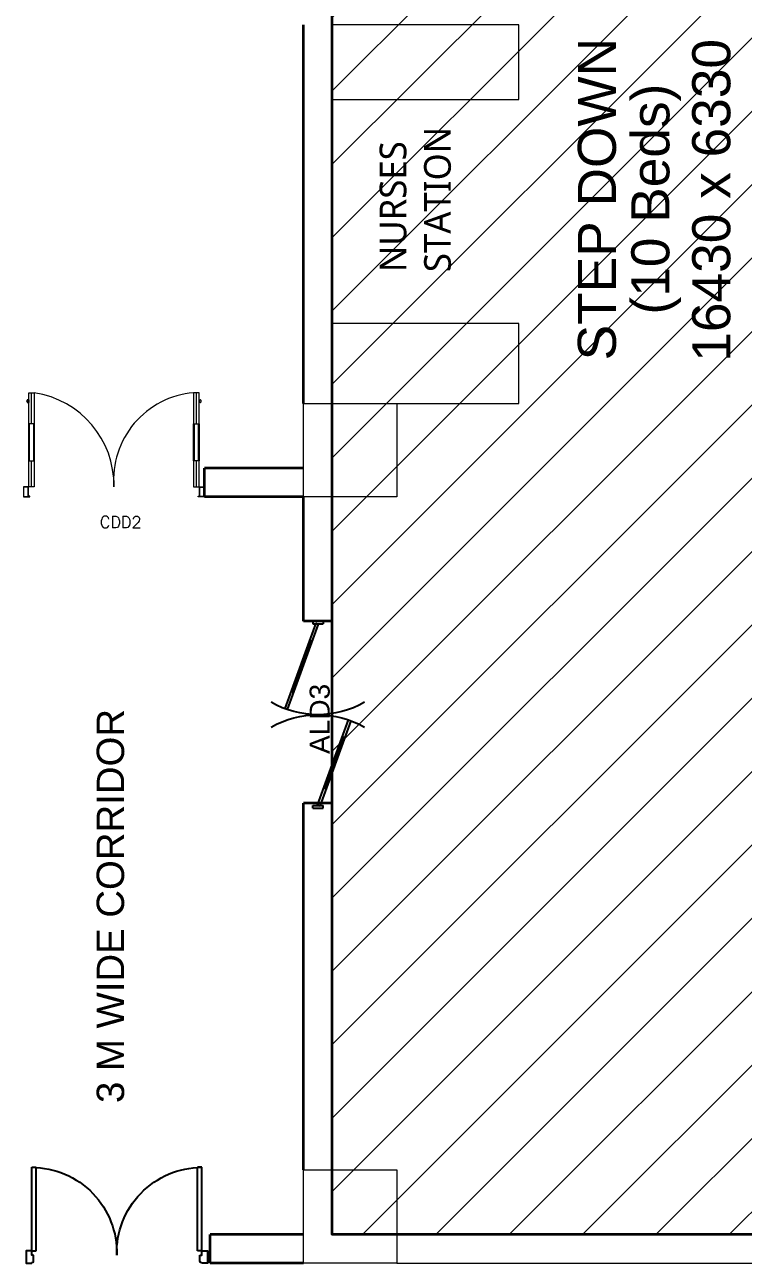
# Model space of a CAD drawing. Extents: x 3550807 to 4078732, y -628171 to -515859.
# Drawn here: x 3687534 to 3693303, y -538634 to -528689 of the extents above; entities that cross this region are included whole.
import ezdxf
from ezdxf.enums import TextEntityAlignment as Align

# ---------------------------------------------------------------- set-up
doc = ezdxf.new("R2010")
doc.units = 0
doc.header["$LTSCALE"] = 6
doc.header["$MEASUREMENT"] = 0
doc.layers.get('0').update_dxf_attribs({"linetype": 'CONTINUOUS'})
for name, color, linetype, lineweight in [('1200 Door', 144, 'CONTINUOUS', 5), ('D.F', 251, 'CONTINUOUS', 5), ('Double Leaf Door', 4, 'CONTINUOUS', 18), ('WALL', 10, 'CONTINUOUS', 35)]:
    doc.layers.add(name, color=color, linetype=linetype, lineweight=lineweight)
doc.layers.add('DOOR', color=44, linetype='CONTINUOUS')
doc.styles.add('ARIAL', font='arial.ttf')
doc.styles.add('ROMANS', font='romans.shx')

# ---------------------------------------------------------------- blocks, each defined once
blk = doc.blocks.new('Z$W@#5624')
at = {"layer": 'DOOR'}
for p, q in [((1770, 446), (949, 745)), ((1779, 470), (957, 769)), ((1122, 709), (1113, 685)), ((1610, 518), (1117, 697)), ((0, 499), (25, 499)), ((0, 400), (0, 499)), ((25, 400), (25, 499)), ((1614, 529), (1606, 506)), ((1798, 499), (1773, 499)), ((1773, 400), (1773, 499)), ((1798, 400), (1798, 499)), ((0, 400), (25, 400)), ((19, 429), (28, 453)), ((19, 429), (840, 130)), ((28, 453), (849, 154)), ((183, 369), (192, 393)), ((188, 381), (680, 202)), ((1779, 470), (1770, 446)), ((1798, 400), (1773, 400)), ((685, 214), (676, 190))]:
    blk.add_line(p, q, dxfattribs=at)
at = {"layer": 'DOOR', "color": 145, "extrusion": (0, 0, -1)}
for centre, start_param, end_param in [((0, 449), -0.523599, 0.523599), ((1798, 449), 2.617994, 3.665191)]:
    blk.add_ellipse(centre, major_axis=(899, 0), ratio=1, start_param=start_param, end_param=end_param, dxfattribs=at)
blk = doc.blocks.new('21500')
at = {"layer": 'DOOR'}
for p, q in [((67.5, 100), (67.5, 770)), ((67.5, 770), (102.5, 770)), ((102.5, 100), (102.5, 770)), ((1397.5, 100), (1397.5, 770)), ((1432.5, 770), (1397.5, 770)), ((1432.5, 100), (1432.5, 770)), ((67.5, 100), (102.5, 100)), ((1432.5, 100), (1397.5, 100)), ((67.5, 0), (67.5, 2.5)), ((82.5, 15), (80, 15)), ((1417.5, 15), (1420, 15)), ((1432.5, 0), (1432.5, 2.5))]:
    blk.add_line(p, q, dxfattribs=at)
for points in [[(82.5, 65), (67.5, 65), (67.5, 100), (22.5, 100), (22.5, 0), (67.5, 0)], [(1417.5, 65), (1432.5, 65), (1432.5, 100), (1477.5, 100), (1477.5, 0), (1432.5, 0)], [(82.5, 15), (82.5, 65)], [(1417.5, 15), (1417.5, 65)]]:
    blk.add_lwpolyline(points, dxfattribs=at)
at = {"layer": 'DOOR', "color": 145}
for centre, start, end in [((64.2, 83.9), 358.42092, 89.721), ((1435.8, 83.9), 90.279, 181.57908)]:
    blk.add_arc(centre, 686.1, start, end, dxfattribs=at)
at = {"layer": 'DOOR'}
for centre, start, end in [((67.5, 15), 270, 0), ((1432.5, 15), 180, 270)]:
    blk.add_arc(centre, 12.5, start, end, dxfattribs=at)
blk = doc.blocks.new('2000x80')
at = {"layer": 'Double Leaf Door'}
for points in [[(104210, -25357.6), (104215, -25357.6), (104215, -25061.1), (104210, -25061.1)], [(104253.7, -25061.1), (104248.7, -25061.1), (104248.7, -25357.6), (104253.7, -25357.6)], [(105533.1, -25061.1), (105538, -25061.1), (105538, -25357.6), (105533.1, -25357.6)], [(105576.7, -25357.6), (105571.8, -25357.6), (105571.8, -25061.1), (105576.7, -25061.1)]]:
    blk.add_hatch(color=6, dxfattribs=at).paths.add_polyline_path(points)
at = {"layer": 'Double Leaf Door', "color": 8}
for p, q in [((104210, -25567.2), (104210, -24813)), ((104210, -24813), (104253.7, -24813)), ((104231.9, -25061.1), (104231.9, -24813)), ((104253.7, -24813), (104253.7, -25567.2)), ((105576.7, -24813), (105533.1, -24813)), ((105533.1, -24813), (105533.1, -25567.2)), ((105554.9, -25061.1), (105554.9, -24813)), ((105576.7, -25567.2), (105576.7, -24813)), ((104195.7, -24870.5), (104195.7, -24888.5)), ((104210, -24868.6), (104197.6, -24868.6)), ((104197.6, -24890.5), (104210, -24890.5)), ((104210, -24868.6), (104210, -24890.5)), ((105576.7, -24868.6), (105589.2, -24868.6)), ((105576.7, -24868.6), (105576.7, -24890.5)), ((105589.2, -24890.5), (105576.7, -24890.5)), ((105591.1, -24870.5), (105591.1, -24888.5)), ((104231.9, -25567.2), (104231.9, -25357.6)), ((105554.9, -25567.2), (105554.9, -25357.6)), ((104165.9, -25567.2), (104165.9, -25647.2)), ((104206.1, -25567.2), (104165.9, -25567.2)), ((104165.9, -25647.2), (104206.1, -25647.2)), ((104167.9, -25569.2), (104167.9, -25645.3)), ((104204.1, -25569.2), (104167.9, -25569.2)), ((104167.9, -25645.3), (104206.1, -25645.3)), ((104204.1, -25644.3), (104204.1, -25569.2)), ((104216, -25644.3), (104204.1, -25644.3)), ((104206.1, -25642.3), (104206.1, -25567.2)), ((104218, -25642.3), (104206.1, -25642.3)), ((104206.1, -25645.3), (104216, -25645.3)), ((104206.1, -25647.2), (104218, -25647.2)), ((104253.7, -25567.2), (104210, -25567.2)), ((104216, -25645.3), (104216, -25644.3)), ((104218, -25647.2), (104218, -25642.3)), ((105533.1, -25567.2), (105576.7, -25567.2)), ((105568.8, -25647.2), (105568.8, -25642.3)), ((105568.8, -25642.3), (105580.7, -25642.3)), ((105580.7, -25647.2), (105568.8, -25647.2)), ((105570.8, -25645.3), (105570.8, -25644.3)), ((105570.8, -25644.3), (105582.7, -25644.3)), ((105580.7, -25645.3), (105570.8, -25645.3)), ((105580.7, -25642.3), (105580.7, -25567.2)), ((105580.7, -25567.2), (105620.9, -25567.2)), ((105618.9, -25645.3), (105580.7, -25645.3)), ((105620.9, -25647.2), (105580.7, -25647.2)), ((105582.7, -25644.3), (105582.7, -25569.2)), ((105582.7, -25569.2), (105618.9, -25569.2)), ((105618.9, -25569.2), (105618.9, -25645.3)), ((105620.9, -25567.2), (105620.9, -25647.2))]:
    blk.add_line(p, q, dxfattribs=at)
at = {"layer": 'Double Leaf Door', "color": 6}
for p, q in [((104253.7, -25061.1), (104210, -25061.1)), ((104210, -25061.1), (104210, -25357.6)), ((104215, -25357.6), (104215, -25061.1)), ((104248.7, -25357.6), (104248.7, -25061.1)), ((104253.7, -25357.6), (104253.7, -25061.1)), ((105533.1, -25357.6), (105533.1, -25061.1)), ((105533.1, -25061.1), (105576.7, -25061.1)), ((105538, -25357.6), (105538, -25061.1)), ((105571.8, -25357.6), (105571.8, -25061.1)), ((105576.7, -25061.1), (105576.7, -25357.6)), ((104210, -25357.6), (104253.7, -25357.6)), ((105576.7, -25357.6), (105533.1, -25357.6))]:
    blk.add_line(p, q, dxfattribs=at)
at = {"layer": 'Double Leaf Door', "color": 6, "ltscale": 100}
for p, q in [((104248.7, -25061.1), (104248.7, -25357.6)), ((105538, -25061.1), (105538, -25357.6))]:
    blk.add_line(p, q, dxfattribs=at)
at = {"layer": 'Double Leaf Door', "color": 6}
for points in [[(104210, -25061.1), (104210, -25357.6), (104215, -25357.6), (104215, -25061.1), (104210, -25061.1)], [(104253.7, -25061.1), (104253.7, -25357.6), (104248.7, -25357.6), (104248.7, -25061.1), (104253.7, -25061.1)], [(105533.1, -25061.1), (105533.1, -25357.6), (105538, -25357.6), (105538, -25061.1), (105533.1, -25061.1)], [(105576.7, -25061.1), (105576.7, -25357.6), (105571.8, -25357.6), (105571.8, -25061.1), (105576.7, -25061.1)]]:
    blk.add_lwpolyline(points, dxfattribs=at)
at = {"layer": 'Double Leaf Door', "ltscale": 5000}
for points in [[(104210, -25061.1), (104210, -25357.6), (104215, -25357.6), (104215, -25061.1), (104210, -25061.1)], [(105576.7, -25061.1), (105576.7, -25357.6), (105571.8, -25357.6), (105571.8, -25061.1), (105576.7, -25061.1)]]:
    blk.add_lwpolyline(points, dxfattribs=at)
at = {"layer": 'Double Leaf Door', "color": 8}
for centre, radius, start, end in [((104143.8, -25554.6), 749.7, 359.03214, 81.57239), ((105589, -25508.8), 698.1, 94.59437, 184.8011), ((104195.7, -24879.5), 3.72, 90, 270), ((104197.6, -24870.5), 1.98, 90, 180), ((104197.6, -24888.5), 1.98, 180, 270), ((105589.2, -24870.5), 1.98, 0, 90), ((105589.2, -24888.5), 1.98, 270, 0), ((105591.1, -24879.5), 3.72, 270, 90)]:
    blk.add_arc(centre, radius, start, end, dxfattribs=at)
blk = doc.blocks.new('1232')
at = {"layer": 'D.F', "linetype": 'ByBlock'}
h = blk.add_hatch(dxfattribs=at)
h.set_pattern_fill('ANSI31', color=8, scale=3333, style=0)
h.set_pattern_definition([(45, (-3036872.2, 733413.8), (-294.59836, 294.59836), [])])
h.paths.add_polyline_path([(-520, 15910.2), (5810, 15910.2), (5810, -519.8), (-520, -519.8)])
at = {"layer": 'D.F', "color": 8, "lineweight": 0}
for p, q in [((0, -519.8), (5290, -519.8)), ((0, -749.8), (5290, -749.8))]:
    blk.add_line(p, q, dxfattribs=at)
at = {"layer": 'D.F', "color": 8, "lineweight": 0, "ltscale": 15}
for points in [[(980, 8595.2), (980, 9195.2), (-520, 9195.2), (-520, 8595.2)], [(980, 6155), (980, 6795), (-520, 6795), (-520, 6155)]]:
    blk.add_lwpolyline(points, close=True, dxfattribs=at)
at = {"layer": 'D.F', "color": 8}
for points in [[(-750, 6155), (0, 6155), (0, 5405), (-750, 5405)], [(0, 0), (0, -750), (-750, -750), (-750, 0)]]:
    blk.add_lwpolyline(points, close=True, dxfattribs=at)
at = {"layer": 'WALL', "color": 8, "linetype": 'ByBlock'}
for p, q in [((-750, 6155), (-750, 9195.2)), ((-520, 6155), (-520, 9195.2)), ((-1545, 5405), (-1545, 5635)), ((-750, 5635), (-1545, 5635)), ((-1545, 5405), (-1545, 5635)), ((-750, 5635), (-1545, 5635)), ((-750, 5405), (-1545, 5405)), ((-750, 4404.8), (-750, 5405)), ((-520, 4404.8), (-520, 5405)), ((-520, 4404.8), (-750, 4404.8)), ((-520, 2944.8), (-750, 2944.8)), ((-750, 0), (-750, 2944.8)), ((-520, 0), (-520, 2944.8)), ((-1500, -749.8), (-1500, -519.8)), ((-750, -519.8), (-1500, -519.8)), ((-1500, -749.8), (-1500, -519.8)), ((-750, -519.8), (-1500, -519.8)), ((-750, -749.8), (-1500, -749.8)), ((-750, -749.8), (-1500, -749.8))]:
    blk.add_line(p, q, dxfattribs=at)
blk.add_lwpolyline([(-520, 15910.2), (5810, 15910.2), (5810, -519.8), (-520, -519.8)], close=True, dxfattribs=at)
at = {"layer": 'D.F', "color": 8, "linetype": 'Continuous', "xscale": 0.8343726266175508, "yscale": 0.8343726266175508, "zscale": 0.8343726266175508, "rotation": 270}
blk.add_blockref('Z$W@#5624', (-1010, 4404.8), dxfattribs=at)
at = {"layer": 'DOOR', "color": 8, "linetype": 'Continuous', "xscale": -1}
blk.add_blockref('21500', (-1500, -749.8), dxfattribs=at)
blk.add_blockref('21500', (-1500, -749.8), dxfattribs=at)
at = {"layer": 'Double Leaf Door', "color": 8}
blk.add_blockref('2000x80', (-107165.9, 31052.2), dxfattribs=at)
at = {"layer": '1200 Door', "color": 8, "linetype": 'ByBlock', "style": 'ROMANS'}
blk.add_text('CDD2', height=94.18, dxfattribs=at).set_placement((-2386.2, 5154.3, -35804.4))
at = {"layer": 'D.F', "color": 8, "linetype": 'Continuous', "style": 'ARIAL'}
for s, p in [('STEP DOWN', (1758.8, 7795)), ('16430 x 6330', (2677.1, 7785.2)), ('(10 Beds)', (2187.7, 7795))]:
    blk.add_text(s, height=306.13, rotation=90, dxfattribs=at).set_placement(p, align=Align.CENTER)
at = {"layer": 'D.F', "color": 8, "style": 'ARIAL', "width": 1}
blk.add_text('ALD3', height=161.2, rotation=90, dxfattribs=at).set_placement((-540, 3339.4))
at = {"layer": 'D.F', "color": 8, "linetype": 'Continuous', "insert": (435.5, 7208.7), "char_height": 214.291, "width": 161.6, "attachment_point": 7, "rotation": 90, "style": 'ARIAL'}
blk.add_mtext('{\\fSegoe Script|b0|i0|c0|p34;NURSES STATION}', dxfattribs=at)
at = {"layer": 'WALL', "color": 8, "linetype": 'Continuous', "insert": (-2299.6, 2118.9), "char_height": 220.414, "width": 4941.395, "attachment_point": 5, "rotation": 90, "style": 'ARIAL'}
blk.add_mtext('3 M WIDE CORRIDOR', dxfattribs=at)

msp = doc.modelspace()

# ---------------------------------------------------------------- block references
at = {"linetype": 'ByBlock'}
msp.add_blockref('1232', (3690522.4, -537884), dxfattribs=at)

doc.saveas('drawing.dxf')
